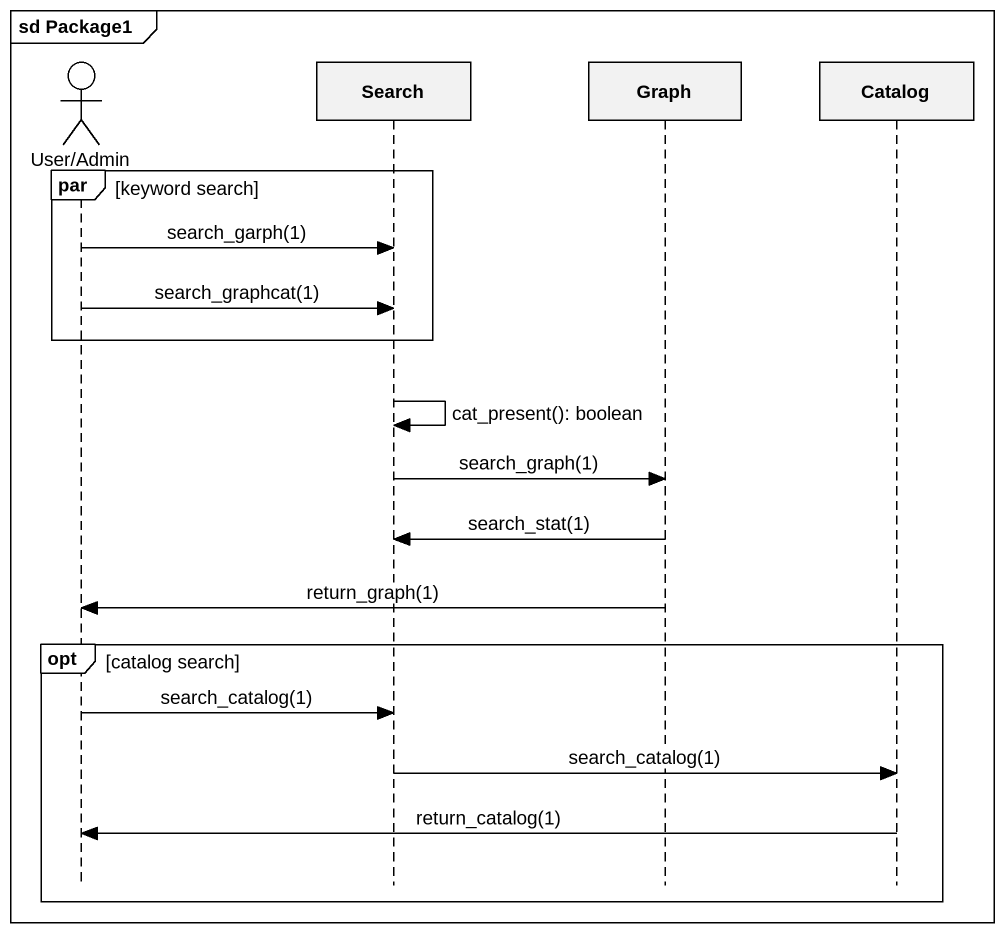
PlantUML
@startuml
mainframe sd Package1
hide footbox
actor "User/Admin" as User_Admin
participant Search
participant Graph
participant Catalog

par keyword search
  User_Admin -> Search : search_garph(1)
  User_Admin -> Search : search_graphcat(1)
end
Search -> Search : cat_present(): boolean
Search -> Graph : search_graph(1)
Graph -> Search : search_stat(1)
Graph -> User_Admin : return_graph(1)
opt catalog search
  User_Admin -> Search : search_catalog(1)
  Search -> Catalog : search_catalog(1)
  Catalog -> User_Admin : return_catalog(1)
end
@enduml
